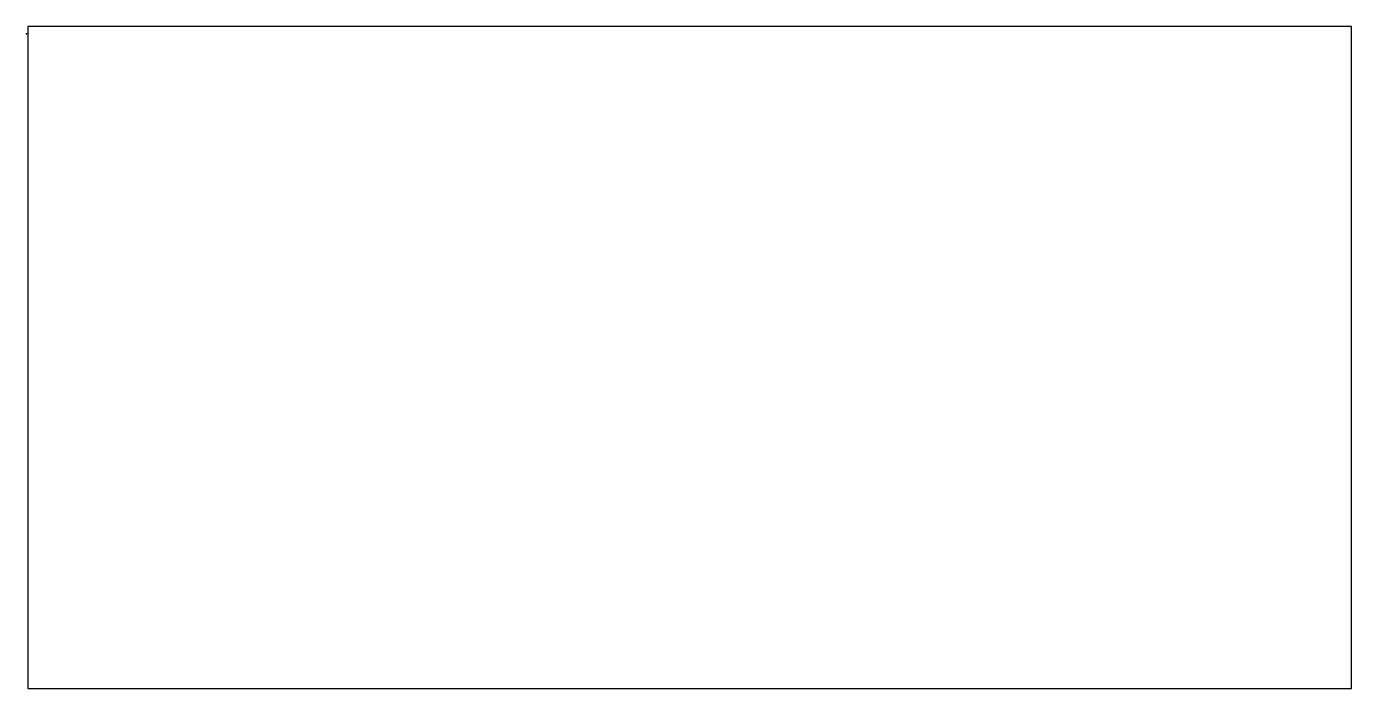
# Model space of a CAD drawing. Header units: millimetres. Extents: x 0 to 120, y 0 to 60.
import ezdxf

# ---------------------------------------------------------------- set-up
doc = ezdxf.new("R2010")
doc.units = ezdxf.units.MM
doc.layers.get('0').update_dxf_attribs({"color": 250, "linetype": 'CONTINUOUS'})

msp = doc.modelspace()

# ---------------------------------------------------------------- linework, layer by layer
msp.add_lwpolyline([(0, 0), (120, 0), (120, 60), (0, 60)], close=True)
msp.add_point((-0.13, 59.33))

doc.saveas('drawing.dxf')
